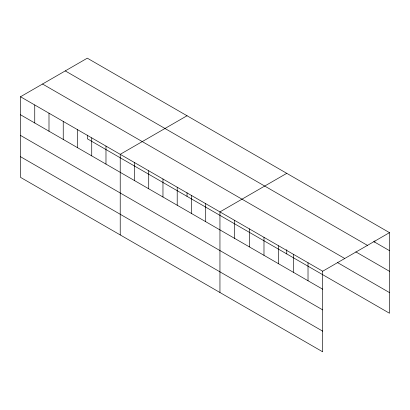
<?xml version="1.0" encoding="UTF-8"?>
<svg xmlns="http://www.w3.org/2000/svg" width="410" height="410" viewBox="0 0 410 410"><rect width="100%" height="100%" fill="white"/><g stroke="black" fill="none" stroke-linecap="round" stroke-linejoin="round"><path stroke-width="0.61" d="M20.5 96.75L322.696 271.22L322.696 351.821L20.5 177.351L20.5 96.75L87.304 58.179L389.5 232.649L389.5 313.25L87.304 138.78L87.304 135.136M187.032 115.753L120.222 154.324L120.222 234.925M286.754 173.333L219.95 211.898L219.95 292.499M322.696 271.22L389.5 232.649M373.735 241.557L389.5 250.659M65.262 70.909L367.452 245.38M355.793 251.853L389.5 271.312M42.548 84.024L344.738 258.49M337.312 262.467L389.5 292.596M20.5 114.759L322.696 289.229M20.5 135.413L322.696 309.883M20.5 156.697L322.696 331.167M374.822 240.942L374.822 242.187M308.018 262.743L308.018 280.753M293.34 254.272L293.34 272.281M286.754 249.68L286.754 253.928M278.662 245.795L278.662 263.804M263.984 237.323L263.984 255.333M249.306 228.847L249.306 246.856M234.628 220.375L234.628 238.384M205.702 203.678L205.702 221.682M191.455 195.452L191.455 213.461M187.032 192.71L187.032 196.354M177.207 187.226L177.207 205.236M162.965 179.001L162.965 197.01M148.717 170.775L148.717 188.784M134.47 162.55L134.47 180.559M105.98 146.098L105.98 164.108M91.732 137.873L91.732 155.882M77.485 129.652L77.485 147.656M63.237 121.427L63.237 139.436M48.995 113.201L48.995 131.21M34.747 104.975L34.747 122.985"/></g></svg>
